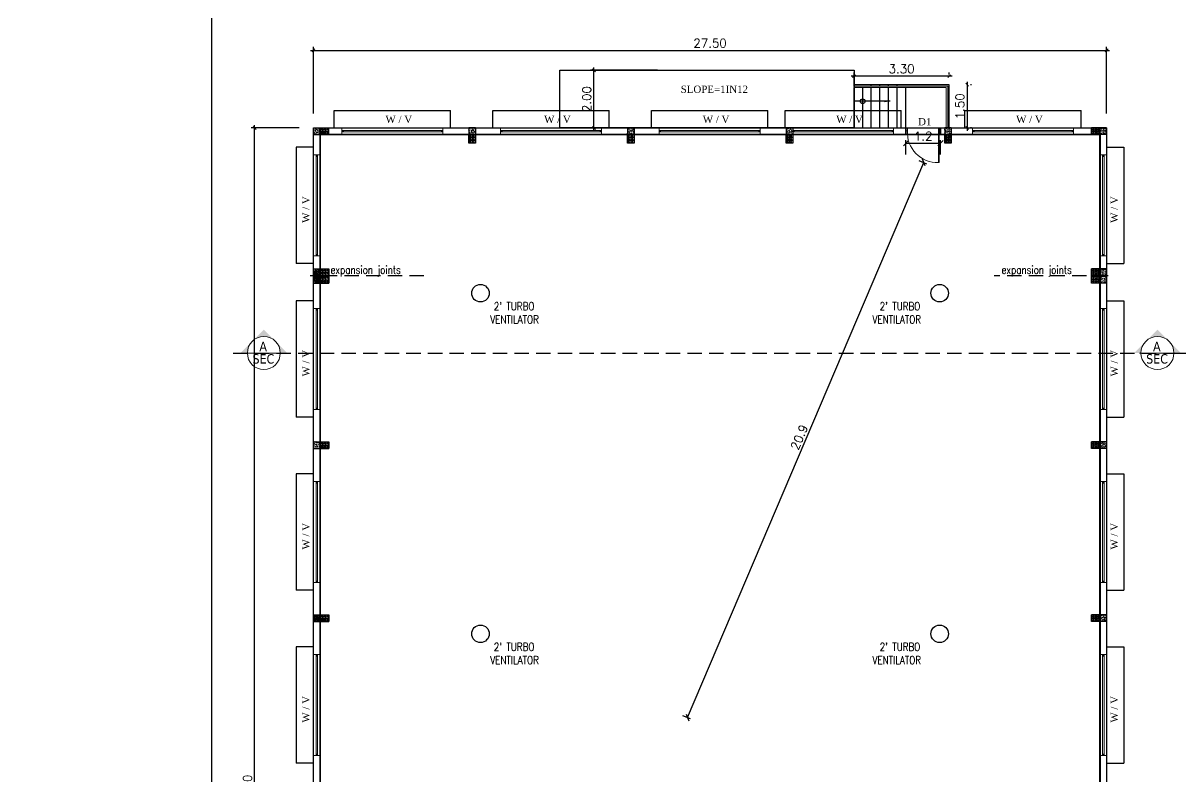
# Model space of a CAD drawing. Header units: metres. Extents: x -178271 to 51524, y -130823 to -18998.
# Drawn here: x -177625.38 to -177585.24, y -113979.71 to -113953.57 of the extents above; entities that cross this region are included whole.
import ezdxf
from ezdxf.enums import TextEntityAlignment as Align

# ---------------------------------------------------------------- set-up
doc = ezdxf.new("R2010")
doc.units = ezdxf.units.M
doc.header["$MEASUREMENT"] = 0
for name, pattern in [('CENTERX2', [4, 2.5, -0.5, 0.5, -0.5]), ('HIDDEN', [0.375, 0.25, -0.125]), ('HIDDEN2', [0.1875, 0.125, -0.0625])]:
    doc.linetypes.add(name, pattern=pattern)
for name, color, linetype, lineweight in [('2.5 Door-Window', 6, 'Continuous', 9), ('COLUMN', 11, 'Continuous', 30), ('DIST_EXIT', 7, 'Continuous', 0), ('G.TEXT', 7, 'Continuous', 18), ('GRID CIRCULE', 8, 'Continuous', 18), ('HANDRAIL', 51, 'Continuous', 15), ('STAIR CASE', 6, 'Continuous', 25), ('WALL', 1, 'Continuous', 30)]:
    doc.layers.add(name, color=color, linetype=linetype, lineweight=lineweight)
for name, color, linetype in [('3.2 ELE1', 3, 'Continuous'), ('5.1 TEXT', 7, 'CENTERX2'), ('BLK_1_FLR_0_CARPET_AREA', 14, 'Continuous'), ('BLK_1_FLR_0_EXIT_WIDTH_DOOR', 2, 'Continuous'), ('BLK_1_FLR_0_REGULAR_ROOM_1', 4, 'Continuous'), ('concrete beam', 219, 'Continuous'), ('dim', 8, 'Continuous'), ('EL-DP', 200, 'Continuous'), ('frame', 253, 'Continuous'), ('LAYER2', 1, 'Continuous'), ('SUB', 3, 'HIDDEN2'), ('TEXT-1', 6, 'Continuous')]:
    doc.layers.add(name, color=color, linetype=linetype)
doc.layers.add('BLK_1_COVERED_AREA', color=140, linetype='Continuous', plot=False)
doc.layers.add('BLK_1_FLR_0_BLT_UP_AREA', color=45, linetype='Continuous', plot=False)
doc.styles.add('NOS.', font='times.ttf')
doc.styles.add('ROMANS', font='romans')
doc.styles.add('RS', font='romans.shx')
doc.styles.add('Title block Rev. text', font='tahoma.ttf')
doc.dimstyles.new('400 SCALE', dxfattribs={"dimscale": 4000, "dimtxt": 0.2, "dimasz": 0.2, "dimexe": 0.05, "dimexo": 0.16, "dimgap": 0.09, "dimtad": 1, "dimdec": 0, "dimzin": 12, "dimdsep": 46, "dimtxsty": 'RS', "dimcen": 0.09, "dimclrd": 8, "dimclre": 8, "dimclrt": 7, "dimadec": 0, "dimazin": 3, "dimtfac": 0.09, "dimtdec": 0, "dimtix": 1, "dimtmove": 1, "dimatfit": 3, "dimfxl": 0, "dimtolj": 1, "dimtzin": 13, "dimlwd": -1, "dimlwe": -1, "dimarcsym": 0})
doc.dimstyles.new('my1', dxfattribs={"dimtxt": 0.3, "dimasz": 0.1, "dimexe": 0.12, "dimexo": 0.5, "dimgap": 0.1, "dimtad": 1, "dimtoh": 1, "dimzin": 3, "dimdsep": 46, "dimtxsty": 'RS', "dimblk": 'OBLIQUE', "dimcen": 0.09, "dimdle": 0.1, "dimclrd": 8, "dimclre": 8, "dimclrt": 4, "dimadec": 0, "dimazin": 0, "dimtfac": 1, "dimtofl": 0, "dimtmove": 0, "dimatfit": 3, "dimldrblk": 'OBLIQUE', "dimfxl": 0, "dimtolj": 1, "dimtzin": 0, "dimarcsym": 0})
doc.dimstyles.get("Standard").update_dxf_attribs({"dimtxt": 0.3, "dimasz": 0.18, "dimexe": 0.1, "dimexo": 0.22, "dimgap": 0.09, "dimtad": 1, "dimtoh": 1, "dimdec": 1, "dimzin": 0, "dimdsep": 46, "dimtxsty": 'ROMANS', "dimblk": 'OBLIQUE', "dimcen": 0.09, "dimclrd": 8, "dimclre": 8, "dimclrt": 6, "dimadec": 0, "dimazin": 0, "dimtfac": 1, "dimtdec": 1, "dimtofl": 0, "dimtmove": 0, "dimatfit": 3, "dimfxl": 0, "dimtolj": 1, "dimtzin": 0, "dimarcsym": 0})
pattern_1 = [(320, (2625.09171, 1555.362774), (-0.0062752135, -0.0717260183), [0.0075, -0.0825]), (265, (2625.09171, 1555.362774), (0.0752192134, 0.0138751334), [0.006, -0.066]), (10.4514, (2625.091186, 1555.3568), (0.0689439542, -0.0578509382), [0.006374019, -0.0701142112]), (316.1842, (2625.11171, 1555.362774), (-0.0165519014, -0.1067241049), [0.01125, -0.12375]), (6.6356, (2625.11033, 1555.35388), (0.097411787, -0.0934662706), [0.0095610288, -0.1051713]), (261.1842, (2625.11171, 1555.36277), (0.09741186, -0.0934661945), [0.009, -0.099]), (291, (2625.10671, 1555.352774), (-0.0402618891, -0.0596907052), [0.0075, -0.0825]), (236, (2625.10671, 1555.352774), (0.0725150045, -0.0243315332), [0.006, -0.066]), (341.4514, (2625.10335, 1555.3478), (0.0322530497, -0.0840222629), [0.006374019, -0.0701142112]), (307.5, (2625.091708, 1555.362774), (0.03328938538, -0.00121598553), [0, -0.0652, 0, -0.067, 0, -0.06625]), (277.5, (2625.09171, 1555.362774), (0.0394411712, -0.02630695374), [0, -0.0382, 0, -0.0637, 0, -0.02525]), (237.5, (2625.091708, 1555.385074), (-0.00225548717, -0.05338224362), [0, -0.025, 0, -0.078, 0, -0.1035]), (227.5, (2625.09171, 1555.395074), (0.0100104982, -0.0583186169), [0, -0.0325, 0, -0.0518, 0, -0.0735])]

# ---------------------------------------------------------------- blocks, each defined once
blk = doc.blocks.new('_Oblique')
at = {"color": 0, "linetype": 'ByBlock', "lineweight": -2}
blk.add_line((-0.5, -0.5), (0.5, 0.5), dxfattribs=at)
blk = doc.blocks.new('*D230')
at = {"layer": 'Defpoints', "color": 0}
for p in [(-177594.528, -113958.248), (-177594.157, -113958.406), (-177602.723, -113977.488)]:
    blk.add_point(p, dxfattribs=at)
at = {"layer": 'DIST_EXIT', "color": 8, "lineweight": -2}
for p, q in [((-177602.352, -113977.646), (-177594.157, -113958.406)), ((-177594.325, -113958.335), (-177594.065, -113958.446)), ((-177602.52, -113977.574), (-177602.26, -113977.685))]:
    blk.add_line(p, q, dxfattribs=at)
at = {"layer": 'DIST_EXIT', "color": 8, "lineweight": -2, "xscale": 0.18, "yscale": 0.18, "zscale": 0.18}
for p, rotation in [((-177594.157, -113958.406), 66.92818385252647), ((-177602.352, -113977.646), 246.9281838525265)]:
    blk.add_blockref('_Oblique', p, dxfattribs=dict(at, rotation=rotation))
at = {"layer": 'DIST_EXIT', "color": 6, "insert": (-177598.475, -113967.932), "char_height": 0.3, "attachment_point": 5, "rotation": 66.9282, "style": 'ROMANS'}
blk.add_mtext('\\A1;20.9', dxfattribs=at)
blk = doc.blocks.new('*D231')
at = {"layer": 'BLK_1_FLR_0_EXIT_WIDTH_DOOR', "color": 8, "lineweight": -2}
for p, q in [((-177594.776, -113958.123), (-177594.776, -113957.634)), ((-177594.776, -113957.734), (-177593.576, -113957.734)), ((-177593.576, -113958.123), (-177593.576, -113957.634))]:
    blk.add_line(p, q, dxfattribs=at)
at = {"layer": 'Defpoints', "color": 0}
for p in [(-177593.576, -113957.734), (-177594.776, -113958.343), (-177593.576, -113958.343)]:
    blk.add_point(p, dxfattribs=at)
at = {"layer": 'BLK_1_FLR_0_EXIT_WIDTH_DOOR', "color": 8, "lineweight": -2, "xscale": 0.18, "yscale": 0.18, "zscale": 0.18, "rotation": 180}
blk.add_blockref('_Oblique', (-177594.776, -113957.734), dxfattribs=at)
at = {"layer": 'BLK_1_FLR_0_EXIT_WIDTH_DOOR', "color": 8, "lineweight": -2, "xscale": 0.18, "yscale": 0.18, "zscale": 0.18}
blk.add_blockref('_Oblique', (-177593.576, -113957.734), dxfattribs=at)
at = {"layer": 'BLK_1_FLR_0_EXIT_WIDTH_DOOR', "color": 6, "insert": (-177594.176, -113957.494), "char_height": 0.3, "attachment_point": 5, "style": 'ROMANS'}
blk.add_mtext('\\A1;1.2', dxfattribs=at)
blk = doc.blocks.new('col')
at = {"layer": 'concrete beam'}
h = blk.add_hatch(dxfattribs=at)
h.set_pattern_fill('AR-CONC', color=256, scale=0.01, angle=-90, style=0)
h.set_pattern_definition(pattern_1)
h.paths.add_polyline_path([(0.115, 0), (0.115, 0.23), (-0.115, 0.23), (-0.115, 0)])
h = blk.add_hatch(dxfattribs=at)
h.set_pattern_fill('AR-CONC', color=256, scale=0.01, angle=-90, style=0)
h.set_pattern_definition(pattern_1)
h.paths.add_polyline_path([(0.115, 0), (0.115, 0.23), (-0.115, 0.23), (-0.115, 0)])
for p, q in [((-0.115, 0), (-0.115, 0.23)), ((0.115, 0.23), (-0.115, 0.23)), ((-0.115, 0), (-0.115, 0.23)), ((0.115, 0), (-0.115, 0)), ((0.115, 0), (-0.115, 0)), ((0.115, 0), (0.115, 0.23)), ((0.115, 0), (0.115, 0.23))]:
    blk.add_line(p, q, dxfattribs=at)
at = {"layer": 'frame'}
for p, q in [((-0.115, 0.23), (-0.115, 0.53)), ((-0.115, 0.23), (-0.115, 0.53)), ((-0.003, 0.432), (-0.115, 0.432)), ((-0.003, 0.432), (-0.115, 0.432)), ((-0.003, 0.428), (-0.115, 0.428)), ((-0.003, 0.428), (-0.115, 0.428)), ((0.113, 0.53), (-0.113, 0.53)), ((0.113, 0.53), (-0.113, 0.53)), ((-0.003, 0.24), (-0.003, 0.53)), ((-0.003, 0.24), (-0.003, 0.53)), ((0.003, 0.24), (0.003, 0.53)), ((0.003, 0.24), (0.003, 0.53)), ((0.115, 0.432), (0.003, 0.432)), ((0.115, 0.432), (0.003, 0.432)), ((0.115, 0.428), (0.003, 0.428)), ((0.115, 0.428), (0.003, 0.428)), ((0.115, 0.23), (0.115, 0.53)), ((0.115, 0.23), (0.115, 0.53)), ((-0.003, 0.333), (-0.115, 0.333)), ((-0.003, 0.333), (-0.115, 0.333)), ((-0.003, 0.327), (-0.115, 0.327)), ((-0.003, 0.327), (-0.115, 0.327)), ((0.115, 0.24), (-0.115, 0.24)), ((0.115, 0.24), (-0.115, 0.24)), ((0.113, 0.23), (-0.113, 0.23)), ((0.113, 0.23), (-0.113, 0.23)), ((0.115, 0.333), (0.003, 0.333)), ((0.115, 0.333), (0.003, 0.333)), ((0.115, 0.327), (0.003, 0.327)), ((0.115, 0.327), (0.003, 0.327))]:
    blk.add_line(p, q, dxfattribs=at)
for centre in [(-0.06, 0.48), (-0.06, 0.48), (0.06, 0.48), (0.06, 0.48), (-0.06, 0.38), (-0.06, 0.38), (-0.06, 0.28), (-0.06, 0.28), (0.06, 0.38), (0.06, 0.38), (0.06, 0.28), (0.06, 0.28)]:
    blk.add_circle(centre, 0.014, dxfattribs=at)
blk = doc.blocks.new('ERERER')
at = {"layer": '2.5 Door-Window', "linetype": 'Continuous'}
for points in [[(417046, 159693), (417046, 159643), (417096, 159643), (417096, 159693)], [(420495, 159693), (420495, 159643), (420546, 159643), (420546, 159693)]]:
    blk.add_hatch(color=256, dxfattribs=at).paths.add_polyline_path(points)
for p, q in [((417046, 159693), (420546, 159693)), ((417046, 159643), (420546, 159643))]:
    blk.add_line(p, q, dxfattribs=at)
blk.add_lwpolyline([(417046, 159783), (420546, 159783), (420546, 159553), (417046, 159553), (417046, 159783)], dxfattribs=at)
for points in [[(417096, 159693), (417046, 159693), (417046, 159643), (417096, 159643)], [(420495, 159693), (420546, 159693), (420546, 159643), (420495, 159643)]]:
    blk.add_lwpolyline(points, close=True, dxfattribs=at)
blk = doc.blocks.new('SFDF')
at = {"layer": '2.5 Door-Window', "linetype": 'Continuous'}
for points in [[(544746, 102460), (544771, 102460), (544771, 103660), (544746, 103660), (544746, 102560)], [(544696, 102560), (544746, 102560), (544746, 102460), (544696, 102460), (544696, 102560)], [(545896, 102560), (545846, 102560), (545846, 102460), (545896, 102460), (545896, 102560)]]:
    blk.add_lwpolyline(points, dxfattribs=at)
blk.add_arc((544800, 102614), 1047, 357.0729, 91.61, dxfattribs=at)
blk = doc.blocks.new('*D216')
at = {"layer": 'Defpoints', "color": 0, "linetype": 'Continuous'}
for p in [(-177596.576, -113955.41), (-177593.276, -113955.852), (-177596.576, -113956.27)]:
    blk.add_point(p, dxfattribs=at)
at = {"layer": 'dim', "color": 8, "linetype": 'Continuous', "lineweight": -2}
for p, q in [((-177593.176, -113955.41), (-177596.676, -113955.41)), ((-177596.576, -113955.77), (-177596.576, -113955.29)), ((-177593.276, -113955.352), (-177593.276, -113955.29))]:
    blk.add_line(p, q, dxfattribs=at)
at = {"layer": 'dim', "color": 8, "linetype": 'Continuous', "lineweight": -2, "xscale": 0.1, "yscale": 0.1, "zscale": 0.1, "rotation": 180}
blk.add_blockref('_Oblique', (-177596.576, -113955.41), dxfattribs=at)
at = {"layer": 'dim', "color": 8, "linetype": 'Continuous', "lineweight": -2, "xscale": 0.1, "yscale": 0.1, "zscale": 0.1}
blk.add_blockref('_Oblique', (-177593.276, -113955.41), dxfattribs=at)
at = {"layer": 'dim', "color": 4, "linetype": 'Continuous', "insert": (-177594.926, -113955.16), "char_height": 0.3, "attachment_point": 5, "style": 'RS'}
blk.add_mtext('\\A1;3.30', dxfattribs=at)
blk = doc.blocks.new('*D217')
at = {"layer": 'Defpoints', "color": 0, "linetype": 'Continuous'}
for p in [(-177592.998, -113955.707), (-177592.998, -113957.207), (-177592.653, -113957.207)]:
    blk.add_point(p, dxfattribs=at)
at = {"layer": 'dim', "color": 8, "linetype": 'Continuous', "lineweight": -2}
for p, q in [((-177592.653, -113955.607), (-177592.653, -113957.307)), ((-177592.498, -113955.707), (-177592.533, -113955.707)), ((-177592.498, -113957.207), (-177592.533, -113957.207))]:
    blk.add_line(p, q, dxfattribs=at)
at = {"layer": 'dim', "color": 8, "linetype": 'Continuous', "lineweight": -2, "xscale": 0.1, "yscale": 0.1, "zscale": 0.1}
for p, rotation in [((-177592.653, -113955.707), 90), ((-177592.653, -113957.207), 270)]:
    blk.add_blockref('_Oblique', p, dxfattribs=dict(at, rotation=rotation))
at = {"layer": 'dim', "color": 4, "linetype": 'Continuous', "insert": (-177592.903, -113956.457), "char_height": 0.3, "attachment_point": 5, "rotation": 90, "style": 'RS'}
blk.add_mtext('\\A1;1.50', dxfattribs=at)
blk = doc.blocks.new('*D249')
at = {"layer": 'Defpoints', "color": 0, "linetype": 'Continuous'}
for p in [(-177617.358, -113957.207), (-177615.317, -113957.207), (-177615.317, -114003.207)]:
    blk.add_point(p, dxfattribs=at)
at = {"layer": 'dim', "color": 8, "linetype": 'Continuous', "lineweight": -2}
for p, q in [((-177615.817, -113957.207), (-177617.478, -113957.207)), ((-177617.358, -114003.307), (-177617.358, -113957.107)), ((-177615.817, -114003.207), (-177617.478, -114003.207))]:
    blk.add_line(p, q, dxfattribs=at)
at = {"layer": 'dim', "color": 8, "linetype": 'Continuous', "lineweight": -2, "xscale": 0.1, "yscale": 0.1, "zscale": 0.1}
for p, rotation in [((-177617.358, -113957.207), 90), ((-177617.358, -114003.207), 270)]:
    blk.add_blockref('_Oblique', p, dxfattribs=dict(at, rotation=rotation))
at = {"layer": 'dim', "color": 4, "linetype": 'Continuous', "insert": (-177617.608, -113980.207), "char_height": 0.3, "attachment_point": 5, "rotation": 90, "style": 'RS'}
blk.add_mtext('\\A1;46.00', dxfattribs=at)
blk = doc.blocks.new('*D250')
at = {"layer": 'Defpoints', "color": 0, "linetype": 'Continuous'}
for p in [(-177587.817, -113954.517), (-177615.317, -113957.207), (-177587.817, -113957.207)]:
    blk.add_point(p, dxfattribs=at)
at = {"layer": 'dim', "color": 8, "linetype": 'Continuous', "lineweight": -2}
for p, q in [((-177615.417, -113954.517), (-177587.717, -113954.517)), ((-177615.317, -113956.707), (-177615.317, -113954.397)), ((-177587.817, -113956.707), (-177587.817, -113954.397))]:
    blk.add_line(p, q, dxfattribs=at)
at = {"layer": 'dim', "color": 8, "linetype": 'Continuous', "lineweight": -2, "xscale": 0.1, "yscale": 0.1, "zscale": 0.1, "rotation": 180}
blk.add_blockref('_Oblique', (-177615.317, -113954.517), dxfattribs=at)
at = {"layer": 'dim', "color": 8, "linetype": 'Continuous', "lineweight": -2, "xscale": 0.1, "yscale": 0.1, "zscale": 0.1}
blk.add_blockref('_Oblique', (-177587.817, -113954.517), dxfattribs=at)
at = {"layer": 'dim', "color": 4, "linetype": 'Continuous', "insert": (-177601.567, -113954.267), "char_height": 0.3, "attachment_point": 5, "style": 'RS'}
blk.add_mtext('\\A1;27.50', dxfattribs=at)
blk = doc.blocks.new('*D290')
at = {"layer": 'Defpoints', "color": 0, "linetype": 'Continuous'}
for p in [(-177605.593, -113955.207), (-177602.893, -113955.207), (-177605.526, -113957.207)]:
    blk.add_point(p, dxfattribs=at)
at = {"layer": 'dim', "color": 8, "linetype": 'Continuous', "lineweight": -2}
for p, q in [((-177603.393, -113955.207), (-177605.713, -113955.207)), ((-177605.593, -113957.307), (-177605.593, -113955.107)), ((-177606.026, -113957.207), (-177605.713, -113957.207))]:
    blk.add_line(p, q, dxfattribs=at)
at = {"layer": 'dim', "color": 8, "linetype": 'Continuous', "lineweight": -2, "xscale": 0.1, "yscale": 0.1, "zscale": 0.1}
for p, rotation in [((-177605.593, -113955.207), 90), ((-177605.593, -113957.207), 270)]:
    blk.add_blockref('_Oblique', p, dxfattribs=dict(at, rotation=rotation))
at = {"layer": 'dim', "color": 4, "linetype": 'Continuous', "insert": (-177605.843, -113956.207), "char_height": 0.3, "attachment_point": 5, "rotation": 90, "style": 'RS'}
blk.add_mtext('\\A1;2.00', dxfattribs=at)

msp = doc.modelspace()

# ---------------------------------------------------------------- hatches: boundary and pattern name
at = {"layer": 'GRID CIRCULE'}
h = msp.add_hatch(dxfattribs=at)
h.set_pattern_fill('ANSI31', color=256, scale=0.001185, angle=180, style=0)
h.set_pattern_definition([(135, (-177028.38067545, -114081.84158655), (0.00010471825134, 0.00010471825134), [])])
h.paths.add_polyline_path([(-177616.634, -113964.605, -0.198912), (-177616.467, -113965.01), (-177616.23, -113965.01)])
h.paths.add_polyline_path([(-177616.634, -113964.605), (-177617.039, -113964.201), (-177617.443, -113964.605, -0.198912), (-177617.039, -113964.438, -0.198912)])
h.paths.add_polyline_path([(-177617.848, -113965.01), (-177617.611, -113965.01, -0.198912), (-177617.443, -113964.605)])
h = msp.add_hatch(dxfattribs=at)
h.set_pattern_fill('ANSI31', color=256, scale=0.001185, angle=180, style=0)
h.set_pattern_definition([(135, (-176997.39582658, -114081.84158655), (0.00010471825134, 0.00010471825134), [])])
h.paths.add_polyline_path([(-177585.649, -113964.605, -0.198912), (-177585.482, -113965.01), (-177585.245, -113965.01)])
h.paths.add_polyline_path([(-177585.649, -113964.605), (-177586.054, -113964.201), (-177586.458, -113964.605, -0.198912), (-177586.054, -113964.438, -0.198912)])
h.paths.add_polyline_path([(-177586.863, -113965.01), (-177586.626, -113965.01, -0.198912), (-177586.458, -113964.605)])

# ---------------------------------------------------------------- linework, layer by layer
at = {"layer": '3.2 ELE1', "linetype": 'Continuous'}
for p, q in [((-177614.596, -113957.207), (-177614.596, -113956.607)), ((-177614.596, -113956.607), (-177610.564, -113956.607)), ((-177610.564, -113957.207), (-177610.564, -113956.607)), ((-177609.096, -113957.207), (-177609.096, -113956.607)), ((-177609.096, -113956.607), (-177605.064, -113956.607)), ((-177605.064, -113957.207), (-177605.064, -113956.607)), ((-177603.596, -113957.207), (-177603.596, -113956.607)), ((-177603.596, -113956.607), (-177599.564, -113956.607)), ((-177599.564, -113957.207), (-177599.564, -113956.607)), ((-177598.968, -113957.207), (-177598.968, -113956.607)), ((-177598.968, -113956.607), (-177594.936, -113956.607)), ((-177594.936, -113957.207), (-177594.936, -113956.607)), ((-177592.73, -113957.207), (-177592.73, -113956.607)), ((-177592.73, -113956.607), (-177588.698, -113956.607)), ((-177588.698, -113957.207), (-177588.698, -113956.607)), ((-177615.317, -113957.878), (-177615.917, -113957.878)), ((-177615.917, -113957.878), (-177615.917, -113961.909)), ((-177587.817, -113957.878), (-177587.217, -113957.878)), ((-177587.217, -113957.878), (-177587.217, -113961.909)), ((-177615.317, -113961.909), (-177615.917, -113961.909)), ((-177587.817, -113961.909), (-177587.217, -113961.909)), ((-177615.317, -113963.203), (-177615.917, -113963.203)), ((-177615.917, -113963.203), (-177615.917, -113967.235)), ((-177587.817, -113963.203), (-177587.217, -113963.203)), ((-177587.217, -113963.203), (-177587.217, -113967.235)), ((-177615.317, -113967.235), (-177615.917, -113967.235)), ((-177587.817, -113967.235), (-177587.217, -113967.235)), ((-177615.317, -113969.203), (-177615.917, -113969.203)), ((-177615.917, -113969.203), (-177615.917, -113973.235)), ((-177587.817, -113969.203), (-177587.217, -113969.203)), ((-177587.217, -113969.203), (-177587.217, -113973.235)), ((-177615.317, -113973.235), (-177615.917, -113973.235)), ((-177587.817, -113973.235), (-177587.217, -113973.235)), ((-177615.317, -113975.203), (-177615.917, -113975.203)), ((-177615.917, -113975.203), (-177615.917, -113979.235)), ((-177587.817, -113975.203), (-177587.217, -113975.203)), ((-177587.217, -113975.203), (-177587.217, -113979.235)), ((-177615.317, -113979.235), (-177615.917, -113979.235)), ((-177587.817, -113979.235), (-177587.217, -113979.235))]:
    msp.add_line(p, q, dxfattribs=at)
at = {"layer": 'BLK_1_COVERED_AREA'}
msp.add_lwpolyline([(-177615.317, -114003.207), (-177615.317, -113957.207), (-177587.817, -113957.207), (-177587.817, -114003.207)], close=True, dxfattribs=at)
at = {"layer": 'BLK_1_FLR_0_BLT_UP_AREA', "color": 49}
msp.add_lwpolyline([(-177615.317, -114003.207), (-177615.317, -113957.207), (-177587.817, -113957.207), (-177587.817, -114003.207)], close=True, dxfattribs=at)
at = {"layer": 'BLK_1_FLR_0_CARPET_AREA', "color": 14}
msp.add_lwpolyline([(-177588.047, -113980.092), (-177588.047, -113974.322), (-177588.347, -113974.322), (-177588.347, -113974.092), (-177588.047, -113974.092), (-177588.047, -113968.322), (-177588.347, -113968.322), (-177588.347, -113968.092), (-177588.047, -113968.092), (-177588.047, -113962.586), (-177588.347, -113962.586), (-177588.347, -113962.358), (-177588.347, -113962.092), (-177588.047, -113962.092), (-177588.047, -113957.437), (-177588.347, -113957.437), (-177593.202, -113957.437), (-177593.202, -113957.737), (-177593.432, -113957.737), (-177593.432, -113957.437), (-177593.576, -113957.437), (-177593.576, -113957.437), (-177594.776, -113957.437), (-177594.776, -113957.437), (-177598.702, -113957.437), (-177598.702, -113957.737), (-177598.932, -113957.737), (-177598.932, -113957.437), (-177604.202, -113957.437), (-177604.202, -113957.737), (-177604.432, -113957.737), (-177604.432, -113957.437), (-177609.702, -113957.437), (-177609.702, -113957.737), (-177609.932, -113957.737), (-177609.932, -113957.437), (-177615.087, -113957.437), (-177615.087, -113962.092), (-177614.787, -113962.092), (-177614.787, -113962.32), (-177614.787, -113962.586), (-177615.087, -113962.586), (-177615.087, -113968.092), (-177614.787, -113968.092), (-177614.787, -113968.322), (-177615.087, -113968.322), (-177615.087, -113974.092), (-177614.787, -113974.092), (-177614.787, -113974.322), (-177615.087, -113974.322), (-177615.087, -113980.092)], dxfattribs=at)
at = {"layer": 'BLK_1_FLR_0_REGULAR_ROOM_1', "color": 2}
msp.add_lwpolyline([(-177588.057, -113957.437), (-177615.087, -113957.437), (-177615.087, -114002.983), (-177588.057, -114002.983)], close=True, dxfattribs=at)
at = {"layer": 'dim', "linetype": 'Continuous'}
msp.add_line((-177594.776, -113957.207), (-177594.776, -113957.192), dxfattribs=at)
msp.add_circle((-177596.276, -113956.281), 0.0832, dxfattribs=at)
at = {"layer": 'EL-DP', "linetype": 'HIDDEN', "ltscale": 2}
for p, q in [((-177611.492, -113962.335), (-177615.438, -113962.335)), ((-177587.766, -113962.335), (-177591.713, -113962.335)), ((-177618.099, -113965.01), (-177585.245, -113965.01)), ((-177585.538, -113965.01), (-177553.165, -113965.01))]:
    msp.add_line(p, q, dxfattribs=at)
at = {"layer": 'GRID CIRCULE'}
for p, q in [((-177617.665, -113965.01), (-177616.846, -113965.01)), ((-177616.467, -113965.01), (-177617.611, -113965.01)), ((-177586.68, -113965.01), (-177585.861, -113965.01)), ((-177585.482, -113965.01), (-177586.626, -113965.01))]:
    msp.add_line(p, q, dxfattribs=at)
for centre in [(-177617.039, -113965.01), (-177586.054, -113965.01)]:
    msp.add_circle(centre, 0.572, dxfattribs=at)
at = {"layer": 'HANDRAIL', "linetype": 'Continuous'}
for p, q in [((-177593.326, -113955.757), (-177596.576, -113955.757)), ((-177596.576, -113955.757), (-177596.576, -113955.807)), ((-177593.376, -113955.807), (-177596.576, -113955.807)), ((-177593.376, -113957.207), (-177593.376, -113955.807)), ((-177593.326, -113957.207), (-177593.326, -113955.757))]:
    msp.add_line(p, q, dxfattribs=at)
at = {"layer": 'LAYER2', "ltscale": 1000}
for p, q in [((-177615.317, -114003.207), (-177615.317, -113957.207)), ((-177615.317, -113957.207), (-177587.817, -113957.207)), ((-177594.776, -113957.437), (-177594.776, -113957.207)), ((-177593.576, -113957.437), (-177593.576, -113957.207)), ((-177587.817, -113957.207), (-177587.817, -114003.207)), ((-177615.087, -114002.977), (-177615.087, -113957.437)), ((-177615.087, -113957.437), (-177594.776, -113957.437)), ((-177593.576, -113957.437), (-177588.047, -113957.437)), ((-177588.047, -113957.437), (-177588.047, -114002.977))]:
    msp.add_line(p, q, dxfattribs=at)
msp.add_lwpolyline([(-177596.574, -113955.207), (-177596.574, -113957.207), (-177606.774, -113957.207), (-177606.774, -113955.207)], close=True, dxfattribs=at)
at = {"layer": 'STAIR CASE', "linetype": 'Continuous'}
for p, q in [((-177593.276, -113955.707), (-177596.576, -113955.707)), ((-177596.576, -113955.757), (-177596.576, -113955.707)), ((-177596.576, -113957.207), (-177596.576, -113955.807)), ((-177596.276, -113957.207), (-177596.276, -113955.807)), ((-177595.976, -113955.757), (-177595.976, -113955.707)), ((-177595.976, -113957.207), (-177595.976, -113955.807)), ((-177595.676, -113955.757), (-177595.676, -113955.707)), ((-177595.676, -113957.207), (-177595.676, -113955.807)), ((-177595.376, -113955.757), (-177595.376, -113955.707)), ((-177595.376, -113957.207), (-177595.376, -113955.807)), ((-177595.076, -113955.757), (-177595.076, -113955.707)), ((-177595.076, -113957.207), (-177595.076, -113955.807)), ((-177594.776, -113957.207), (-177594.776, -113955.807)), ((-177593.276, -113957.207), (-177593.276, -113955.707))]:
    msp.add_line(p, q, dxfattribs=at)
at = {"layer": 'SUB', "linetype": 'Continuous', "ltscale": 45}
for centre in [(-177609.528, -113962.937), (-177593.607, -113962.937), (-177609.528, -113974.746), (-177593.607, -113974.746)]:
    msp.add_circle(centre, 0.303, dxfattribs=at)
at = {"layer": 'WALL', "linetype": 'Continuous'}
for p, q in [((-177618.845, -114008.956), (-177618.845, -113933.905)), ((-177594.776, -113957.207), (-177594.776, -113957.437)), ((-177593.576, -113957.207), (-177593.576, -113957.437)), ((-177594.776, -113957.437), (-177593.576, -113957.437))]:
    msp.add_line(p, q, dxfattribs=at)

# ---------------------------------------------------------------- block references
at = {"linetype": 'Continuous', "xscale": 0.0010000000474975, "yscale": 0.0010000000474975, "zscale": 0.0010000000474975}
for p in [(-178031.376, -114116.99), (-178025.876, -114116.99), (-178020.376, -114116.99), (-178015.748, -114116.99), (-178009.51, -114116.99)]:
    msp.add_blockref('ERERER', p, dxfattribs=at)
at = {"linetype": 'Continuous', "yscale": 0.0010000000474975, "zscale": 0.0010000000474975}
for p, xscale, rotation in [((-177455.534, -113541.098), -0.0010000000474975, 90), ((-177747.6, -113541.098), 0.0010000000474975, 270), ((-177455.534, -113546.423), -0.0010000000474975, 90), ((-177747.6, -113546.423), 0.0010000000474975, 270), ((-177455.534, -113552.423), -0.0010000000474975, 90), ((-177747.6, -113552.423), 0.0010000000474975, 270), ((-177455.534, -113558.423), -0.0010000000474975, 90), ((-177747.6, -113558.423), 0.0010000000474975, 270)]:
    msp.add_blockref('ERERER', p, dxfattribs=dict(at, xscale=xscale, rotation=rotation))
at = {"layer": 'COLUMN', "rotation": 270}
for p in [(-177615.317, -113957.322), (-177615.317, -113962.207), (-177615.317, -113962.471), (-177615.317, -113968.207), (-177615.317, -113974.207)]:
    msp.add_blockref('col', p, dxfattribs=at)
at = {"layer": 'COLUMN', "xscale": -1}
for p, rotation in [((-177609.817, -113957.207), 180), ((-177604.317, -113957.207), 180), ((-177598.817, -113957.207), 180), ((-177593.317, -113957.207), 180), ((-177587.817, -113957.322), 90), ((-177587.817, -113962.207), 90), ((-177587.817, -113962.471), 90), ((-177587.817, -113968.207), 90), ((-177587.817, -113974.207), 90)]:
    msp.add_blockref('col', p, dxfattribs=dict(at, rotation=rotation))
at = {"layer": 'dim', "linetype": 'Continuous', "xscale": 0.0010000000474975, "yscale": 0.0010000000474975, "zscale": 0.0010000000474975, "rotation": 180}
msp.add_blockref('SFDF', (-177048.881, -113854.747), dxfattribs=at)

# ---------------------------------------------------------------- texts
at = {"layer": '5.1 TEXT', "style": 'NOS.'}
for s, p in [('W / V', (-177612.82, -113957.033)), ('W / V', (-177607.32, -113957.033)), ('W / V', (-177601.82, -113957.033)), ('W / V', (-177597.192, -113957.033)), ('D1', (-177594.353, -113957.116)), ('W / V', (-177590.954, -113957.033))]:
    msp.add_text(s, height=0.25, dxfattribs=at).set_placement(p)
for p in [(-177615.455, -113960.498), (-177587.429, -113960.498), (-177615.455, -113965.824), (-177587.429, -113965.824), (-177615.455, -113971.824), (-177587.429, -113971.824), (-177615.455, -113977.824), (-177587.429, -113977.824)]:
    msp.add_text('W / V', height=0.25, rotation=90, dxfattribs=at).set_placement(p)
at = {"layer": '5.1 TEXT', "insert": (-177602.584, -113955.741), "char_height": 0.25, "width": 1.4, "attachment_point": 1, "style": 'NOS.'}
msp.add_mtext('SLOPE=1IN12', dxfattribs=at)
at = {"layer": 'G.TEXT', "ltscale": 2, "style": 'Title block Rev. text'}
for s, p in [('A', (-177617.062, -113964.784)), ('A', (-177586.077, -113964.784)), ('SEC', (-177617.054, -113965.213)), ('SEC', (-177586.069, -113965.213))]:
    msp.add_text(s, height=0.325, dxfattribs=at).set_placement(p, align=Align.MIDDLE)
at = {"layer": 'TEXT-1', "style": 'RS', "width": 0.8}
for s, height, p in [('expansion joints', 0.27754, (-177614.727, -113962.264)), ('expansion joints', 0.27754, (-177591.462, -113962.264)), ("2' TURBO", 0.2775, (-177609.065, -113963.528)), ("2' TURBO", 0.2775, (-177595.687, -113963.528)), (' VENTILATOR ', 0.27754, (-177609.341, -113963.988)), (' VENTILATOR ', 0.27754, (-177596.088, -113963.988)), ("2' TURBO", 0.2775, (-177609.065, -113975.337)), ("2' TURBO", 0.2775, (-177595.687, -113975.337)), (' VENTILATOR ', 0.27754, (-177609.341, -113975.797)), (' VENTILATOR ', 0.27754, (-177596.088, -113975.797))]:
    msp.add_text(s, height=height, dxfattribs=at).set_placement(p)

# ---------------------------------------------------------------- dimensions: what is measured, and where the dimension line sits
at = {"layer": 'BLK_1_FLR_0_EXIT_WIDTH_DOOR'}
dim = msp.add_linear_dim(base=(-177593.576, -113957.734), p1=(-177594.776, -113958.343), p2=(-177593.576, -113958.343), dimstyle='Standard', dxfattribs=at)
dim.commit()
dim.dimension.update_dxf_attribs({"geometry": '*D231', "text_midpoint": (-177594.176, -113957.494)})
at = {"layer": 'dim', "linetype": 'Continuous'}
for base, p1, p2, picture, middle in [((-177587.817, -113954.517), (-177615.317, -113957.207), (-177587.817, -113957.207), '*D250', (-177601.567, -113954.267)), ((-177596.576, -113955.41), (-177593.276, -113955.852), (-177596.576, -113956.27), '*D216', (-177594.926, -113955.16))]:
    dim = msp.add_linear_dim(base=base, p1=p1, p2=p2, dimstyle='my1', override={"dimpost": '\\X'}, dxfattribs=at)
    dim.commit()
    dim.dimension.update_dxf_attribs({"geometry": picture, "text_midpoint": middle})
for base, p1, p2, angle, picture, middle in [((-177605.593, -113955.207), (-177605.526, -113957.207), (-177602.893, -113955.207), 90, '*D290', (-177605.843, -113956.207)), ((-177592.653, -113957.207), (-177592.998, -113955.707), (-177592.998, -113957.207), 270, '*D217', (-177592.903, -113956.457)), ((-177617.358, -113957.207), (-177615.317, -114003.207), (-177615.317, -113957.207), 90, '*D249', (-177617.608, -113980.207))]:
    dim = msp.add_linear_dim(base=base, p1=p1, p2=p2, angle=angle, dimstyle='my1', override={"dimpost": '\\X'}, dxfattribs=at)
    dim.commit()
    dim.dimension.update_dxf_attribs({"geometry": picture, "text_midpoint": middle})
at = {"layer": 'DIST_EXIT'}
dim = msp.add_aligned_dim(p1=(-177602.723, -113977.488), p2=(-177594.528, -113958.248), distance=-0.403, dimstyle='Standard', dxfattribs=at)
dim.commit()
dim.dimension.update_dxf_attribs({"geometry": '*D230', "text_midpoint": (-177598.475, -113967.932)})

# ---------------------------------------------------------------- leaders
at = {"layer": 'dim', "linetype": 'Continuous'}
msp.add_leader([(-177595.32, -113956.281), (-177596.595, -113956.281)], dimstyle='400 SCALE', override={"dimscale": 1, "dimtoh": 1, "dimdec": 2, "dimtdec": 2, "dimfxl": 2}, dxfattribs=at)

doc.saveas('drawing.dxf')
